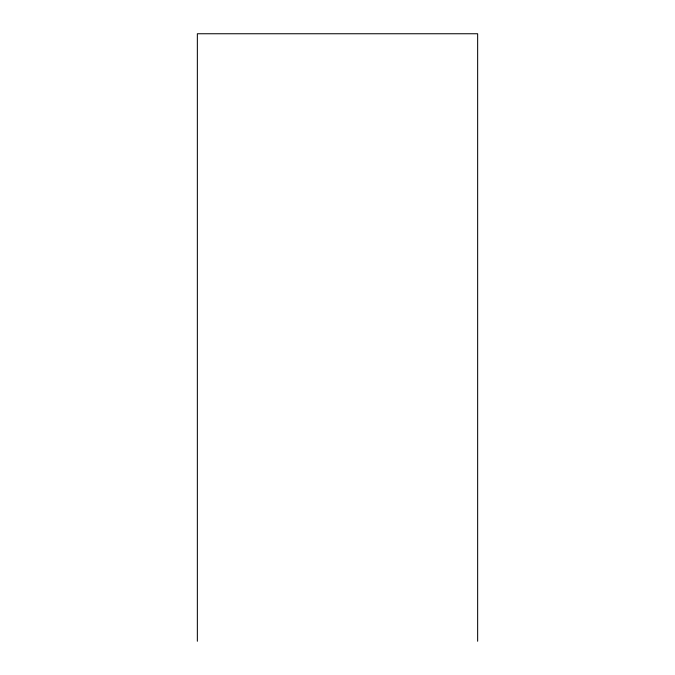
<?xml version="1.0" encoding="UTF-8"?>
<svg xmlns="http://www.w3.org/2000/svg" width="675" height="675" viewBox="0 0 675 675"><rect width="100%" height="100%" fill="white"/><g stroke="black" fill="none" stroke-linecap="round" stroke-linejoin="round"><path stroke-width="1.01" d="M477.647 641.25L477.647 33.75L197.353 33.75L197.353 641.25"/></g></svg>
